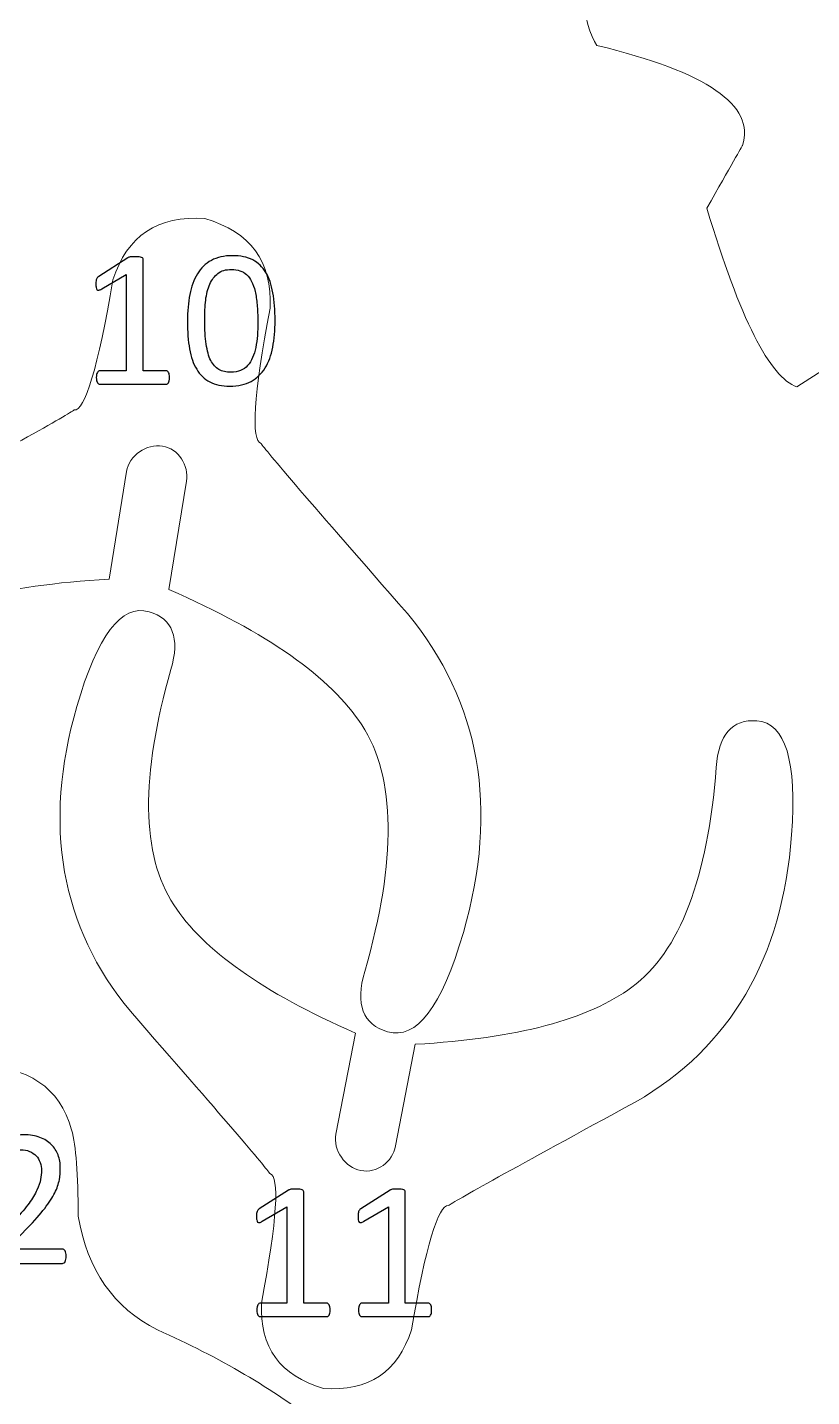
# Model space of a CAD drawing. Header units: inches. Extents: x -2.74 to 3.04, y -4.95 to 0.91.
# Drawn here: x 0.292 to 0.945, y -3.379 to -2.242 of the extents above; entities that cross this region are included whole.
import ezdxf

# ---------------------------------------------------------------- set-up
doc = ezdxf.new("R2010")
doc.units = ezdxf.units.IN
doc.header["$MEASUREMENT"] = 0
doc.layers.add('Layer 1', color=7, linetype='Continuous')

msp = doc.modelspace()

# ---------------------------------------------------------------- linework, layer by layer
at = {"layer": 'Layer 1', "color": 1, "lineweight": 9}
for points, knots in [([(1.0927, -2.4378), (1.0927, -2.4378), (0.9324, -2.5403), (0.9324, -2.5403), (0.9324, -2.5403), (0.9101, -2.533), (0.8851, -2.4835), (0.8576, -2.392), (0.8576, -2.392), (0.8773, -2.3572), (0.8871, -2.3399), (0.8871, -2.3399), (0.8871, -2.3399), (0.8982, -2.3064), (0.8578, -2.2787), (0.7661, -2.2567), (0.7661, -2.2567), (0.7549, -2.2406), (0.7492, -2.1955), (0.749, -2.1212), (0.749, -2.1212), (0.7487, -2.0469), (0.7523, -1.9986), (0.7596, -1.9763), (0.7596, -1.9763), (0.8066, -1.9588), (0.8344, -1.937), (0.843, -1.911), (0.843, -1.911), (0.8516, -1.885), (0.8441, -1.8608), (0.8205, -1.8386), (0.8205, -1.8386), (0.7969, -1.8164), (0.7881, -1.796), (0.7943, -1.7774), (0.7943, -1.7774), (0.7943, -1.7774), (0.7979, -1.7663), (0.7979, -1.7663), (0.7979, -1.7663), (0.8016, -1.7551), (0.8115, -1.7439), (0.8275, -1.7327), (0.8275, -1.7327), (1.0253, -1.6206), (1.1642, -1.4933), (1.2442, -1.3506), (1.2442, -1.3506), (1.2626, -1.3072), (1.2792, -1.2632), (1.2939, -1.2186), (1.2939, -1.2186), (1.321, -1.1739), (1.3581, -1.1552), (1.4051, -1.1625), (1.4051, -1.1625), (1.4125, -1.1278), (1.4074, -1.0993), (1.39, -1.0771), (1.39, -1.0771), (1.3726, -1.0549), (1.3657, -1.0382), (1.3694, -1.027), (1.3694, -1.027), (1.4198, -0.9117), (1.445, -0.854), (1.445, -0.854), (1.445, -0.854), (1.456, -0.8206), (1.4627, -0.7723), (1.4649, -0.7091), (1.4649, -0.7091), (1.4672, -0.6459), (1.4726, -0.6014), (1.4812, -0.5753), (1.4812, -0.5753), (1.4861, -0.5604), (1.4988, -0.5502), (1.5192, -0.5445), (1.5192, -0.5445), (1.5396, -0.5389), (1.5516, -0.5305), (1.5553, -0.5194), (1.5553, -0.5194), (1.5602, -0.5045), (1.544, -0.4785), (1.5068, -0.4415), (1.5068, -0.4415), (1.5053, -0.3833), (1.4822, -0.3283), (1.4375, -0.2764), (1.4375, -0.2764), (1.4375, -0.2764), (1.4392, -0.2337), (1.4392, -0.2337), (1.4392, -0.2337), (1.4502, -0.2002), (1.5171, -0.2037), (1.6398, -0.2442), (1.6398, -0.2442), (1.6398, -0.2442), (1.6522, -0.2503), (1.677, -0.2626), (1.677, -0.2626), (1.6884, -0.3282), (1.7041, -0.387), (1.7241, -0.4389), (1.7241, -0.4389), (1.6993, -0.4514), (1.6827, -0.4706), (1.6741, -0.4967), (1.6741, -0.4967), (1.668, -0.5153), (1.6745, -0.5329), (1.6938, -0.5495), (1.6938, -0.5495), (1.713, -0.5662), (1.719, -0.5857), (1.7116, -0.608), (1.7116, -0.608), (1.7067, -0.6229), (1.6966, -0.6474), (1.6812, -0.6815), (1.6812, -0.6815), (1.6659, -0.7156), (1.6551, -0.7419), (1.649, -0.7605), (1.649, -0.7605), (1.6257, -0.8312), (1.6191, -0.9104), (1.6293, -0.9983), (1.6293, -0.9983), (1.6395, -1.0862), (1.6428, -1.1357), (1.6391, -1.1469), (1.6391, -1.1469), (1.6354, -1.158), (1.6212, -1.1698), (1.5965, -1.1823), (1.5965, -1.1823), (1.5718, -1.1947), (1.5564, -1.2103), (1.5502, -1.2289), (1.5502, -1.2289), (1.5416, -1.2549), (1.5517, -1.2871), (1.5803, -1.3253), (1.5803, -1.3253), (1.4592, -1.4174), (1.3756, -1.496), (1.3294, -1.5611), (1.3294, -1.5611), (1.2832, -1.6263), (1.2355, -1.7332), (1.1865, -1.882), (1.1865, -1.882), (1.1804, -1.9006), (1.1656, -1.9173), (1.1421, -1.9323), (1.1421, -1.9323), (1.1186, -1.9472), (1.105, -1.9603), (1.1014, -1.9714), (1.1014, -1.9714), (1.0977, -1.9826), (1.1145, -2.0129), (1.1518, -2.0623), (1.1518, -2.0623), (1.1854, -2.1228), (1.2209, -2.184), (1.2583, -2.2458), (1.2583, -2.2458), (1.2794, -2.2816), (1.3532, -2.3204), (1.4797, -2.3621), (1.4797, -2.3621), (1.5057, -2.3706), (1.5441, -2.3792), (1.5949, -2.3877), (1.5949, -2.3877), (1.6457, -2.3962), (1.6823, -2.4041), (1.7046, -2.4115), (1.7046, -2.4115), (1.7492, -2.4262), (1.7629, -2.4596), (1.7458, -2.5116), (1.7458, -2.5116), (1.7286, -2.5637), (1.7022, -2.6127), (1.6664, -2.6586), (1.6664, -2.6586), (1.6146, -2.7157), (1.5664, -2.737), (1.5217, -2.7222), (1.5217, -2.7222), (1.3645, -2.6704), (1.3172, -2.4562), (1.1388, -2.4128)], [0, 0, 0, 0, 0.02, 0.02, 0.02, 0.02, 0.04, 0.04, 0.04, 0.04, 0.06, 0.06, 0.06, 0.06, 0.08, 0.08, 0.08, 0.08, 0.1, 0.1, 0.1, 0.1, 0.12, 0.12, 0.12, 0.12, 0.14, 0.14, 0.14, 0.14, 0.16, 0.16, 0.16, 0.16, 0.18, 0.18, 0.18, 0.18, 0.2, 0.2, 0.2, 0.2, 0.22, 0.22, 0.22, 0.22, 0.24, 0.24, 0.24, 0.24, 0.26, 0.26, 0.26, 0.26, 0.28, 0.28, 0.28, 0.28, 0.3, 0.3, 0.3, 0.3, 0.32, 0.32, 0.32, 0.32, 0.34, 0.34, 0.34, 0.34, 0.36, 0.36, 0.36, 0.36, 0.38, 0.38, 0.38, 0.38, 0.4, 0.4, 0.4, 0.4, 0.42, 0.42, 0.42, 0.42, 0.44, 0.44, 0.44, 0.44, 0.46, 0.46, 0.46, 0.46, 0.48, 0.48, 0.48, 0.48, 0.5, 0.5, 0.5, 0.5, 0.52, 0.52, 0.52, 0.52, 0.54, 0.54, 0.54, 0.54, 0.56, 0.56, 0.56, 0.56, 0.58, 0.58, 0.58, 0.58, 0.6, 0.6, 0.6, 0.6, 0.62, 0.62, 0.62, 0.62, 0.64, 0.64, 0.64, 0.64, 0.66, 0.66, 0.66, 0.66, 0.68, 0.68, 0.68, 0.68, 0.7, 0.7, 0.7, 0.7, 0.72, 0.72, 0.72, 0.72, 0.74, 0.74, 0.74, 0.74, 0.76, 0.76, 0.76, 0.76, 0.78, 0.78, 0.78, 0.78, 0.8, 0.8, 0.8, 0.8, 0.82, 0.82, 0.82, 0.82, 0.84, 0.84, 0.84, 0.84, 0.86, 0.86, 0.86, 0.86, 0.88, 0.88, 0.88, 0.88, 0.9, 0.9, 0.9, 0.9, 0.92, 0.92, 0.92, 0.92, 0.94, 0.94, 0.94, 0.94, 0.96, 0.96, 0.96, 0.96, 0.98, 0.98, 0.98, 0.98, 1, 1, 1, 1]), ([(0.3605, -2.7001), (0.2719, -2.7053), (0.2095, -2.7218), (0.1718, -2.7498), (0.1718, -2.7498), (0.13, -2.7808), (0.1055, -2.8445), (0.0983, -2.941), (0.0983, -2.941), (0.0962, -2.9695), (0.0844, -2.983), (0.063, -2.9814), (0.063, -2.9814), (0.0379, -2.9796), (0.0278, -2.9465), (0.0326, -2.8822), (0.0326, -2.8822), (0.0406, -2.775), (0.0859, -2.6976), (0.1684, -2.6498), (0.1684, -2.6498), (0.2732, -2.593), (0.3276, -2.5629), (0.3314, -2.5596), (0.3314, -2.5596), (0.3404, -2.5606), (0.3512, -2.5245), (0.3637, -2.4515)], [0, 0, 0, 0, 0.142857, 0.142857, 0.142857, 0.142857, 0.285714, 0.285714, 0.285714, 0.285714, 0.428571, 0.428571, 0.428571, 0.428571, 0.571429, 0.571429, 0.571429, 0.571429, 0.714286, 0.714286, 0.714286, 0.714286, 0.857143, 0.857143, 0.857143, 0.857143, 1, 1, 1, 1]), ([(0.4102, -2.7088), (0.4922, -2.7446), (0.5448, -2.7817), (0.5706, -2.8213), (0.5706, -2.8213), (0.599, -2.8649), (0.5999, -2.9331), (0.5731, -3.0261), (0.5731, -3.0261), (0.5651, -3.0536), (0.5715, -3.0704), (0.5921, -3.0763), (0.5921, -3.0763), (0.6162, -3.0833), (0.6372, -3.0557), (0.6551, -2.9938), (0.6551, -2.9938), (0.6848, -2.8905), (0.6693, -2.8022), (0.6085, -2.7287), (0.6085, -2.7287), (0.5299, -2.639), (0.4894, -2.5919), (0.487, -2.5875), (0.487, -2.5875), (0.4782, -2.5853), (0.4806, -2.5477), (0.4943, -2.4749)], [0, 0, 0, 0, 0.142857, 0.142857, 0.142857, 0.142857, 0.285714, 0.285714, 0.285714, 0.285714, 0.428571, 0.428571, 0.428571, 0.428571, 0.571429, 0.571429, 0.571429, 0.571429, 0.714286, 0.714286, 0.714286, 0.714286, 0.857143, 0.857143, 0.857143, 0.857143, 1, 1, 1, 1]), ([(0.4102, -2.7088), (0.4102, -2.7088), (0.4248, -2.6188), (0.4248, -2.6188), (0.4248, -2.6188), (0.427, -2.6055), (0.4182, -2.5919), (0.4049, -2.5896), (0.4049, -2.5896), (0.3916, -2.5874), (0.3771, -2.5974), (0.3749, -2.6107), (0.3749, -2.6107), (0.3749, -2.6107), (0.3605, -2.7001), (0.3605, -2.7001)], [0, 0, 0, 0, 0.25, 0.25, 0.25, 0.25, 0.5, 0.5, 0.5, 0.5, 0.75, 0.75, 0.75, 0.75, 1, 1, 1, 1]), ([(0.5654, -3.0774), (0.4878, -3.0434), (0.4388, -3.0085), (0.4143, -2.9709), (0.4143, -2.9709), (0.3871, -2.9293), (0.3864, -2.8641), (0.4119, -2.7753), (0.4119, -2.7753), (0.4195, -2.749), (0.4134, -2.733), (0.3937, -2.7273), (0.3937, -2.7273), (0.3707, -2.7207), (0.3507, -2.747), (0.3336, -2.8061), (0.3336, -2.8061), (0.3052, -2.9048), (0.3201, -2.9891), (0.3782, -3.0593), (0.3782, -3.0593), (0.4531, -3.145), (0.4918, -3.19), (0.4941, -3.1942), (0.4941, -3.1942), (0.5026, -3.1963), (0.5002, -3.2321), (0.4872, -3.3017)], [0, 0, 0, 0, 0.142857, 0.142857, 0.142857, 0.142857, 0.285714, 0.285714, 0.285714, 0.285714, 0.428571, 0.428571, 0.428571, 0.428571, 0.571429, 0.571429, 0.571429, 0.571429, 0.714286, 0.714286, 0.714286, 0.714286, 0.857143, 0.857143, 0.857143, 0.857143, 1, 1, 1, 1]), ([(0.6151, -3.0867), (0.7004, -3.0818), (0.759, -3.066), (0.7952, -3.0392), (0.7952, -3.0392), (0.8351, -3.0096), (0.8585, -2.9487), (0.8654, -2.8566), (0.8654, -2.8566), (0.8674, -2.8293), (0.8786, -2.8164), (0.8991, -2.8179), (0.8991, -2.8179), (0.923, -2.8197), (0.9326, -2.8513), (0.9281, -2.9127), (0.9281, -2.9127), (0.9205, -3.0151), (0.8772, -3.089), (0.7984, -3.1346), (0.7984, -3.1346), (0.6983, -3.1889), (0.6464, -3.2177), (0.6428, -3.2208), (0.6428, -3.2208), (0.6341, -3.2199), (0.6239, -3.2543), (0.6119, -3.324)], [0, 0, 0, 0, 0.142857, 0.142857, 0.142857, 0.142857, 0.285714, 0.285714, 0.285714, 0.285714, 0.428571, 0.428571, 0.428571, 0.428571, 0.571429, 0.571429, 0.571429, 0.571429, 0.714286, 0.714286, 0.714286, 0.714286, 0.857143, 0.857143, 0.857143, 0.857143, 1, 1, 1, 1]), ([(0.6151, -3.0867), (0.6151, -3.0867), (0.5987, -3.1712), (0.5987, -3.1712), (0.5987, -3.1712), (0.5962, -3.1844), (0.5832, -3.1942), (0.5699, -3.1916), (0.5699, -3.1916), (0.5567, -3.1891), (0.5466, -3.1748), (0.5491, -3.1615), (0.5491, -3.1615), (0.5491, -3.1615), (0.5654, -3.0774), (0.5654, -3.0774)], [0, 0, 0, 0, 0.25, 0.25, 0.25, 0.25, 0.5, 0.5, 0.5, 0.5, 0.75, 0.75, 0.75, 0.75, 1, 1, 1, 1]), ([(0.3347, -3.2294), (0.3347, -3.1948), (0.3329, -3.1709), (0.3293, -3.1578), (0.3293, -3.1578), (0.3196, -3.1227), (0.2932, -3.1048), (0.2495, -3.1041)], [0, 0, 0, 0, 0.5, 0.5, 0.5, 0.5, 1, 1, 1, 1]), ([(0.5347, -3.4027), (0.4973, -3.3733), (0.4526, -3.3471), (0.4007, -3.3239), (0.4007, -3.3239), (0.3644, -3.3058), (0.3424, -3.2744), (0.3347, -3.2294)], [0, 0, 0, 0, 0.5, 0.5, 0.5, 0.5, 1, 1, 1, 1])]:
    msp.add_open_spline(points, degree=3, knots=knots, dxfattribs=at)
for points in [[(0.3637, -2.4515), (0.3754, -2.4147), (0.4009, -2.3977), (0.4402, -2.4006)], [(0.4943, -2.4749), (0.4961, -2.4363), (0.4781, -2.4115), (0.4402, -2.4006)], [(0.4872, -3.3017), (0.4855, -3.3385), (0.5027, -3.3622), (0.5388, -3.3726)], [(0.6119, -3.324), (0.6007, -3.3592), (0.5764, -3.3754), (0.5388, -3.3726)]]:
    msp.add_open_spline(points, degree=3, dxfattribs=at)
at = {"layer": 'Layer 1'}
for points, knots in [([(0.4107, -2.5327), (0.4107, -2.5337), (0.4107, -2.5346), (0.4105, -2.5353), (0.4105, -2.5353), (0.4103, -2.536), (0.4101, -2.5365), (0.4098, -2.537), (0.4098, -2.537), (0.4096, -2.5374), (0.4093, -2.5377), (0.4089, -2.5379), (0.4089, -2.5379), (0.4085, -2.5381), (0.4082, -2.5382), (0.4078, -2.5382), (0.4078, -2.5382), (0.4078, -2.5382), (0.3528, -2.5382), (0.3528, -2.5382), (0.3528, -2.5382), (0.3524, -2.5382), (0.3521, -2.5381), (0.3517, -2.5379), (0.3517, -2.5379), (0.3514, -2.5377), (0.3511, -2.5374), (0.3508, -2.537), (0.3508, -2.537), (0.3505, -2.5365), (0.3503, -2.536), (0.3501, -2.5353), (0.3501, -2.5353), (0.3499, -2.5346), (0.3498, -2.5337), (0.3498, -2.5327), (0.3498, -2.5327), (0.3498, -2.5317), (0.3499, -2.5309), (0.3501, -2.5302), (0.3501, -2.5302), (0.3503, -2.5295), (0.3505, -2.5289), (0.3507, -2.5284), (0.3507, -2.5284), (0.351, -2.5279), (0.3513, -2.5276), (0.3516, -2.5274), (0.3516, -2.5274), (0.352, -2.5271), (0.3523, -2.527), (0.3528, -2.527), (0.3528, -2.527), (0.3528, -2.527), (0.3748, -2.527), (0.3748, -2.527), (0.3748, -2.527), (0.3748, -2.527), (0.3748, -2.4469), (0.3748, -2.4469), (0.3748, -2.4469), (0.3748, -2.4469), (0.3544, -2.459), (0.3544, -2.459), (0.3544, -2.459), (0.3534, -2.4596), (0.3526, -2.4599), (0.3519, -2.46), (0.3519, -2.46), (0.3513, -2.4601), (0.3508, -2.46), (0.3504, -2.4596), (0.3504, -2.4596), (0.35, -2.4593), (0.3498, -2.4587), (0.3497, -2.4579), (0.3497, -2.4579), (0.3495, -2.4571), (0.3495, -2.456), (0.3495, -2.4548), (0.3495, -2.4548), (0.3495, -2.4539), (0.3495, -2.4531), (0.3496, -2.4524), (0.3496, -2.4524), (0.3497, -2.4518), (0.3498, -2.4512), (0.3499, -2.4508), (0.3499, -2.4508), (0.3501, -2.4504), (0.3503, -2.45), (0.3506, -2.4497), (0.3506, -2.4497), (0.3509, -2.4494), (0.3513, -2.449), (0.3518, -2.4487), (0.3518, -2.4487), (0.3518, -2.4487), (0.3761, -2.4332), (0.3761, -2.4332), (0.3761, -2.4332), (0.3763, -2.433), (0.3765, -2.4329), (0.3769, -2.4327), (0.3769, -2.4327), (0.3772, -2.4326), (0.3776, -2.4325), (0.3781, -2.4324), (0.3781, -2.4324), (0.3786, -2.4323), (0.3792, -2.4322), (0.3798, -2.4322), (0.3798, -2.4322), (0.3805, -2.4322), (0.3813, -2.4322), (0.3822, -2.4322), (0.3822, -2.4322), (0.3835, -2.4322), (0.3846, -2.4322), (0.3855, -2.4323), (0.3855, -2.4323), (0.3864, -2.4324), (0.387, -2.4326), (0.3875, -2.4328), (0.3875, -2.4328), (0.388, -2.433), (0.3883, -2.4332), (0.3885, -2.4335), (0.3885, -2.4335), (0.3887, -2.4338), (0.3888, -2.4341), (0.3888, -2.4345), (0.3888, -2.4345), (0.3888, -2.4345), (0.3888, -2.527), (0.3888, -2.527), (0.3888, -2.527), (0.3888, -2.527), (0.4078, -2.527), (0.4078, -2.527), (0.4078, -2.527), (0.4082, -2.527), (0.4087, -2.5271), (0.409, -2.5274), (0.409, -2.5274), (0.4094, -2.5276), (0.4097, -2.5279), (0.41, -2.5284), (0.41, -2.5284), (0.4102, -2.5289), (0.4104, -2.5295), (0.4105, -2.5302), (0.4105, -2.5302), (0.4107, -2.5309), (0.4107, -2.5317), (0.4107, -2.5327)], [0, 0, 0, 0, 0.025641, 0.025641, 0.025641, 0.025641, 0.051282, 0.051282, 0.051282, 0.051282, 0.076923, 0.076923, 0.076923, 0.076923, 0.102564, 0.102564, 0.102564, 0.102564, 0.128205, 0.128205, 0.128205, 0.128205, 0.153846, 0.153846, 0.153846, 0.153846, 0.179487, 0.179487, 0.179487, 0.179487, 0.205128, 0.205128, 0.205128, 0.205128, 0.230769, 0.230769, 0.230769, 0.230769, 0.25641, 0.25641, 0.25641, 0.25641, 0.282051, 0.282051, 0.282051, 0.282051, 0.307692, 0.307692, 0.307692, 0.307692, 0.333333, 0.333333, 0.333333, 0.333333, 0.358974, 0.358974, 0.358974, 0.358974, 0.384615, 0.384615, 0.384615, 0.384615, 0.410256, 0.410256, 0.410256, 0.410256, 0.435897, 0.435897, 0.435897, 0.435897, 0.461538, 0.461538, 0.461538, 0.461538, 0.487179, 0.487179, 0.487179, 0.487179, 0.512821, 0.512821, 0.512821, 0.512821, 0.538462, 0.538462, 0.538462, 0.538462, 0.564103, 0.564103, 0.564103, 0.564103, 0.589744, 0.589744, 0.589744, 0.589744, 0.615385, 0.615385, 0.615385, 0.615385, 0.641026, 0.641026, 0.641026, 0.641026, 0.666667, 0.666667, 0.666667, 0.666667, 0.692308, 0.692308, 0.692308, 0.692308, 0.717949, 0.717949, 0.717949, 0.717949, 0.74359, 0.74359, 0.74359, 0.74359, 0.769231, 0.769231, 0.769231, 0.769231, 0.794872, 0.794872, 0.794872, 0.794872, 0.820513, 0.820513, 0.820513, 0.820513, 0.846154, 0.846154, 0.846154, 0.846154, 0.871795, 0.871795, 0.871795, 0.871795, 0.897436, 0.897436, 0.897436, 0.897436, 0.923077, 0.923077, 0.923077, 0.923077, 0.948718, 0.948718, 0.948718, 0.948718, 0.974359, 0.974359, 0.974359, 0.974359, 1, 1, 1, 1]), ([(0.4985, -2.4853), (0.4985, -2.4934), (0.4978, -2.5008), (0.4965, -2.5075), (0.4965, -2.5075), (0.4953, -2.5141), (0.4932, -2.5199), (0.4902, -2.5247), (0.4902, -2.5247), (0.4872, -2.5295), (0.4834, -2.5332), (0.4786, -2.5358), (0.4786, -2.5358), (0.4738, -2.5384), (0.4679, -2.5398), (0.4609, -2.5398), (0.4609, -2.5398), (0.4543, -2.5398), (0.4487, -2.5386), (0.4442, -2.5362), (0.4442, -2.5362), (0.4397, -2.5339), (0.436, -2.5304), (0.4333, -2.5258), (0.4333, -2.5258), (0.4305, -2.5212), (0.4285, -2.5156), (0.4274, -2.5089), (0.4274, -2.5089), (0.4262, -2.5022), (0.4256, -2.4945), (0.4256, -2.4858), (0.4256, -2.4858), (0.4256, -2.4778), (0.4263, -2.4704), (0.4276, -2.4637), (0.4276, -2.4637), (0.4289, -2.457), (0.431, -2.4513), (0.4339, -2.4465), (0.4339, -2.4465), (0.4368, -2.4417), (0.4407, -2.4379), (0.4455, -2.4353), (0.4455, -2.4353), (0.4503, -2.4327), (0.4561, -2.4314), (0.4631, -2.4314), (0.4631, -2.4314), (0.4697, -2.4314), (0.4753, -2.4325), (0.4799, -2.4349), (0.4799, -2.4349), (0.4844, -2.4373), (0.488, -2.4407), (0.4908, -2.4453), (0.4908, -2.4453), (0.4936, -2.4499), (0.4955, -2.4555), (0.4967, -2.4622), (0.4967, -2.4622), (0.4979, -2.4689), (0.4985, -2.4766), (0.4985, -2.4853)], [0, 0, 0, 0, 0.0625, 0.0625, 0.0625, 0.0625, 0.125, 0.125, 0.125, 0.125, 0.1875, 0.1875, 0.1875, 0.1875, 0.25, 0.25, 0.25, 0.25, 0.3125, 0.3125, 0.3125, 0.3125, 0.375, 0.375, 0.375, 0.375, 0.4375, 0.4375, 0.4375, 0.4375, 0.5, 0.5, 0.5, 0.5, 0.5625, 0.5625, 0.5625, 0.5625, 0.625, 0.625, 0.625, 0.625, 0.6875, 0.6875, 0.6875, 0.6875, 0.75, 0.75, 0.75, 0.75, 0.8125, 0.8125, 0.8125, 0.8125, 0.875, 0.875, 0.875, 0.875, 0.9375, 0.9375, 0.9375, 0.9375, 1, 1, 1, 1]), ([(0.4841, -2.4863), (0.4841, -2.481), (0.484, -2.4763), (0.4836, -2.4721), (0.4836, -2.4721), (0.4832, -2.468), (0.4826, -2.4643), (0.4819, -2.4611), (0.4819, -2.4611), (0.4812, -2.4579), (0.4802, -2.4551), (0.479, -2.4528), (0.479, -2.4528), (0.4779, -2.4505), (0.4765, -2.4486), (0.4748, -2.4471), (0.4748, -2.4471), (0.4732, -2.4456), (0.4714, -2.4445), (0.4693, -2.4439), (0.4693, -2.4439), (0.4672, -2.4432), (0.4648, -2.4428), (0.4622, -2.4428), (0.4622, -2.4428), (0.4576, -2.4428), (0.4539, -2.4439), (0.451, -2.4461), (0.451, -2.4461), (0.4481, -2.4483), (0.4459, -2.4512), (0.4442, -2.455), (0.4442, -2.455), (0.4426, -2.4589), (0.4414, -2.4633), (0.4408, -2.4684), (0.4408, -2.4684), (0.4402, -2.4735), (0.44, -2.479), (0.44, -2.4848), (0.44, -2.4848), (0.44, -2.4927), (0.4403, -2.4994), (0.4412, -2.5049), (0.4412, -2.5049), (0.442, -2.5104), (0.4433, -2.5149), (0.445, -2.5184), (0.445, -2.5184), (0.4468, -2.5218), (0.449, -2.5244), (0.4518, -2.5259), (0.4518, -2.5259), (0.4545, -2.5275), (0.4578, -2.5283), (0.4618, -2.5283), (0.4618, -2.5283), (0.4648, -2.5283), (0.4675, -2.5278), (0.4698, -2.5268), (0.4698, -2.5268), (0.4721, -2.5259), (0.4741, -2.5244), (0.4757, -2.5226), (0.4757, -2.5226), (0.4774, -2.5208), (0.4787, -2.5186), (0.4798, -2.5161), (0.4798, -2.5161), (0.4809, -2.5135), (0.4818, -2.5107), (0.4824, -2.5076), (0.4824, -2.5076), (0.4831, -2.5045), (0.4835, -2.5012), (0.4838, -2.4976), (0.4838, -2.4976), (0.484, -2.494), (0.4841, -2.4902), (0.4841, -2.4863)], [0, 0, 0, 0, 0.05, 0.05, 0.05, 0.05, 0.1, 0.1, 0.1, 0.1, 0.15, 0.15, 0.15, 0.15, 0.2, 0.2, 0.2, 0.2, 0.25, 0.25, 0.25, 0.25, 0.3, 0.3, 0.3, 0.3, 0.35, 0.35, 0.35, 0.35, 0.4, 0.4, 0.4, 0.4, 0.45, 0.45, 0.45, 0.45, 0.5, 0.5, 0.5, 0.5, 0.55, 0.55, 0.55, 0.55, 0.6, 0.6, 0.6, 0.6, 0.65, 0.65, 0.65, 0.65, 0.7, 0.7, 0.7, 0.7, 0.75, 0.75, 0.75, 0.75, 0.8, 0.8, 0.8, 0.8, 0.85, 0.85, 0.85, 0.85, 0.9, 0.9, 0.9, 0.9, 0.95, 0.95, 0.95, 0.95, 1, 1, 1, 1]), ([(0.3247, -3.2627), (0.3247, -3.2637), (0.3247, -3.2646), (0.3246, -3.2654), (0.3246, -3.2654), (0.3244, -3.2661), (0.3242, -3.2667), (0.324, -3.2673), (0.324, -3.2673), (0.3237, -3.2678), (0.3234, -3.2682), (0.323, -3.2684), (0.323, -3.2684), (0.3226, -3.2687), (0.3221, -3.2688), (0.3217, -3.2688), (0.3217, -3.2688), (0.3217, -3.2688), (0.2635, -3.2688), (0.2635, -3.2688), (0.2635, -3.2688), (0.2627, -3.2688), (0.2621, -3.2687), (0.2615, -3.2685), (0.2615, -3.2685), (0.2609, -3.2683), (0.2604, -3.268), (0.26, -3.2675), (0.26, -3.2675), (0.2596, -3.2671), (0.2593, -3.2665), (0.2591, -3.2657), (0.2591, -3.2657), (0.2589, -3.2649), (0.2588, -3.2639), (0.2588, -3.2627), (0.2588, -3.2627), (0.2588, -3.2616), (0.2589, -3.2606), (0.2589, -3.2598), (0.2589, -3.2598), (0.259, -3.259), (0.2592, -3.2583), (0.2595, -3.2577), (0.2595, -3.2577), (0.2597, -3.257), (0.2601, -3.2564), (0.2605, -3.2558), (0.2605, -3.2558), (0.2609, -3.2552), (0.2614, -3.2545), (0.2621, -3.2538), (0.2621, -3.2538), (0.2621, -3.2538), (0.2825, -3.2322), (0.2825, -3.2322), (0.2825, -3.2322), (0.2872, -3.2272), (0.291, -3.2227), (0.2939, -3.2187), (0.2939, -3.2187), (0.2967, -3.2148), (0.2989, -3.2112), (0.3005, -3.2079), (0.3005, -3.2079), (0.302, -3.2046), (0.303, -3.2017), (0.3035, -3.199), (0.3035, -3.199), (0.304, -3.1964), (0.3042, -3.1939), (0.3042, -3.1915), (0.3042, -3.1915), (0.3042, -3.1892), (0.3039, -3.187), (0.3031, -3.1849), (0.3031, -3.1849), (0.3023, -3.1828), (0.3012, -3.181), (0.2998, -3.1794), (0.2998, -3.1794), (0.2984, -3.1779), (0.2966, -3.1766), (0.2944, -3.1757), (0.2944, -3.1757), (0.2922, -3.1747), (0.2897, -3.1743), (0.2869, -3.1743), (0.2869, -3.1743), (0.2836, -3.1743), (0.2806, -3.1747), (0.278, -3.1757), (0.278, -3.1757), (0.2754, -3.1766), (0.2731, -3.1776), (0.2711, -3.1787), (0.2711, -3.1787), (0.2691, -3.1798), (0.2674, -3.1808), (0.2661, -3.1817), (0.2661, -3.1817), (0.2648, -3.1826), (0.2638, -3.1831), (0.2631, -3.1831), (0.2631, -3.1831), (0.2628, -3.1831), (0.2624, -3.183), (0.2621, -3.1827), (0.2621, -3.1827), (0.2618, -3.1825), (0.2616, -3.1822), (0.2614, -3.1817), (0.2614, -3.1817), (0.2612, -3.1812), (0.2611, -3.1805), (0.2609, -3.1797), (0.2609, -3.1797), (0.2608, -3.1789), (0.2608, -3.1779), (0.2608, -3.1768), (0.2608, -3.1768), (0.2608, -3.176), (0.2608, -3.1753), (0.2609, -3.1747), (0.2609, -3.1747), (0.2609, -3.1741), (0.261, -3.1736), (0.2611, -3.1732), (0.2611, -3.1732), (0.2613, -3.1727), (0.2615, -3.1723), (0.2617, -3.1719), (0.2617, -3.1719), (0.2619, -3.1715), (0.2623, -3.1711), (0.263, -3.1705), (0.263, -3.1705), (0.2636, -3.1699), (0.2647, -3.1692), (0.2664, -3.1682), (0.2664, -3.1682), (0.268, -3.1672), (0.27, -3.1662), (0.2724, -3.1653), (0.2724, -3.1653), (0.2748, -3.1644), (0.2774, -3.1635), (0.2804, -3.1629), (0.2804, -3.1629), (0.2832, -3.1622), (0.2863, -3.1619), (0.2895, -3.1619), (0.2895, -3.1619), (0.2946, -3.1619), (0.2991, -3.1626), (0.3029, -3.1641), (0.3029, -3.1641), (0.3067, -3.1655), (0.3099, -3.1675), (0.3124, -3.17), (0.3124, -3.17), (0.3149, -3.1725), (0.3168, -3.1754), (0.3181, -3.1787), (0.3181, -3.1787), (0.3193, -3.182), (0.3199, -3.1855), (0.3199, -3.1893), (0.3199, -3.1893), (0.3199, -3.1926), (0.3196, -3.196), (0.3191, -3.1993), (0.3191, -3.1993), (0.3184, -3.2027), (0.3172, -3.2063), (0.3153, -3.2101), (0.3153, -3.2101), (0.3133, -3.214), (0.3106, -3.2183), (0.3069, -3.2231), (0.3069, -3.2231), (0.3033, -3.2278), (0.2985, -3.2333), (0.2924, -3.2395), (0.2924, -3.2395), (0.2924, -3.2395), (0.2757, -3.2569), (0.2757, -3.2569), (0.2757, -3.2569), (0.2757, -3.2569), (0.3216, -3.2569), (0.3216, -3.2569), (0.3216, -3.2569), (0.322, -3.2569), (0.3224, -3.257), (0.3228, -3.2572), (0.3228, -3.2572), (0.3232, -3.2575), (0.3236, -3.2579), (0.3239, -3.2584), (0.3239, -3.2584), (0.3242, -3.2589), (0.3244, -3.2595), (0.3246, -3.2602), (0.3246, -3.2602), (0.3247, -3.2609), (0.3247, -3.2618), (0.3247, -3.2627)], [0, 0, 0, 0, 0.019231, 0.019231, 0.019231, 0.019231, 0.038462, 0.038462, 0.038462, 0.038462, 0.057692, 0.057692, 0.057692, 0.057692, 0.076923, 0.076923, 0.076923, 0.076923, 0.096154, 0.096154, 0.096154, 0.096154, 0.115385, 0.115385, 0.115385, 0.115385, 0.134615, 0.134615, 0.134615, 0.134615, 0.153846, 0.153846, 0.153846, 0.153846, 0.173077, 0.173077, 0.173077, 0.173077, 0.192308, 0.192308, 0.192308, 0.192308, 0.211538, 0.211538, 0.211538, 0.211538, 0.230769, 0.230769, 0.230769, 0.230769, 0.25, 0.25, 0.25, 0.25, 0.269231, 0.269231, 0.269231, 0.269231, 0.288462, 0.288462, 0.288462, 0.288462, 0.307692, 0.307692, 0.307692, 0.307692, 0.326923, 0.326923, 0.326923, 0.326923, 0.346154, 0.346154, 0.346154, 0.346154, 0.365385, 0.365385, 0.365385, 0.365385, 0.384615, 0.384615, 0.384615, 0.384615, 0.403846, 0.403846, 0.403846, 0.403846, 0.423077, 0.423077, 0.423077, 0.423077, 0.442308, 0.442308, 0.442308, 0.442308, 0.461538, 0.461538, 0.461538, 0.461538, 0.480769, 0.480769, 0.480769, 0.480769, 0.5, 0.5, 0.5, 0.5, 0.519231, 0.519231, 0.519231, 0.519231, 0.538462, 0.538462, 0.538462, 0.538462, 0.557692, 0.557692, 0.557692, 0.557692, 0.576923, 0.576923, 0.576923, 0.576923, 0.596154, 0.596154, 0.596154, 0.596154, 0.615385, 0.615385, 0.615385, 0.615385, 0.634615, 0.634615, 0.634615, 0.634615, 0.653846, 0.653846, 0.653846, 0.653846, 0.673077, 0.673077, 0.673077, 0.673077, 0.692308, 0.692308, 0.692308, 0.692308, 0.711538, 0.711538, 0.711538, 0.711538, 0.730769, 0.730769, 0.730769, 0.730769, 0.75, 0.75, 0.75, 0.75, 0.769231, 0.769231, 0.769231, 0.769231, 0.788462, 0.788462, 0.788462, 0.788462, 0.807692, 0.807692, 0.807692, 0.807692, 0.826923, 0.826923, 0.826923, 0.826923, 0.846154, 0.846154, 0.846154, 0.846154, 0.865385, 0.865385, 0.865385, 0.865385, 0.884615, 0.884615, 0.884615, 0.884615, 0.903846, 0.903846, 0.903846, 0.903846, 0.923077, 0.923077, 0.923077, 0.923077, 0.942308, 0.942308, 0.942308, 0.942308, 0.961538, 0.961538, 0.961538, 0.961538, 0.980769, 0.980769, 0.980769, 0.980769, 1, 1, 1, 1]), ([(0.5443, -3.3075), (0.5443, -3.3085), (0.5442, -3.3094), (0.544, -3.3101), (0.544, -3.3101), (0.5438, -3.3108), (0.5436, -3.3114), (0.5434, -3.3118), (0.5434, -3.3118), (0.5431, -3.3123), (0.5428, -3.3126), (0.5424, -3.3128), (0.5424, -3.3128), (0.5421, -3.3129), (0.5417, -3.313), (0.5413, -3.313), (0.5413, -3.313), (0.5413, -3.313), (0.4863, -3.313), (0.4863, -3.313), (0.4863, -3.313), (0.4859, -3.313), (0.4856, -3.3129), (0.4853, -3.3128), (0.4853, -3.3128), (0.4849, -3.3126), (0.4846, -3.3123), (0.4843, -3.3118), (0.4843, -3.3118), (0.484, -3.3114), (0.4838, -3.3108), (0.4836, -3.3101), (0.4836, -3.3101), (0.4835, -3.3094), (0.4834, -3.3085), (0.4834, -3.3075), (0.4834, -3.3075), (0.4834, -3.3065), (0.4835, -3.3057), (0.4836, -3.305), (0.4836, -3.305), (0.4838, -3.3043), (0.484, -3.3037), (0.4842, -3.3032), (0.4842, -3.3032), (0.4845, -3.3028), (0.4848, -3.3024), (0.4851, -3.3022), (0.4851, -3.3022), (0.4855, -3.3019), (0.4859, -3.3018), (0.4863, -3.3018), (0.4863, -3.3018), (0.4863, -3.3018), (0.5083, -3.3018), (0.5083, -3.3018), (0.5083, -3.3018), (0.5083, -3.3018), (0.5083, -3.2217), (0.5083, -3.2217), (0.5083, -3.2217), (0.5083, -3.2217), (0.4879, -3.2338), (0.4879, -3.2338), (0.4879, -3.2338), (0.4869, -3.2344), (0.4861, -3.2347), (0.4855, -3.2348), (0.4855, -3.2348), (0.4848, -3.2349), (0.4843, -3.2348), (0.484, -3.2344), (0.484, -3.2344), (0.4836, -3.2341), (0.4833, -3.2335), (0.4832, -3.2327), (0.4832, -3.2327), (0.483, -3.2319), (0.483, -3.2309), (0.483, -3.2296), (0.483, -3.2296), (0.483, -3.2287), (0.483, -3.2279), (0.4831, -3.2273), (0.4831, -3.2273), (0.4832, -3.2266), (0.4833, -3.2261), (0.4835, -3.2256), (0.4835, -3.2256), (0.4836, -3.2252), (0.4839, -3.2248), (0.4842, -3.2245), (0.4842, -3.2245), (0.4845, -3.2242), (0.4848, -3.2238), (0.4853, -3.2235), (0.4853, -3.2235), (0.4853, -3.2235), (0.5096, -3.208), (0.5096, -3.208), (0.5096, -3.208), (0.5098, -3.2078), (0.5101, -3.2077), (0.5104, -3.2076), (0.5104, -3.2076), (0.5107, -3.2074), (0.5111, -3.2073), (0.5116, -3.2072), (0.5116, -3.2072), (0.5121, -3.2071), (0.5127, -3.2071), (0.5133, -3.207), (0.5133, -3.207), (0.514, -3.207), (0.5148, -3.207), (0.5158, -3.207), (0.5158, -3.207), (0.5171, -3.207), (0.5182, -3.2071), (0.519, -3.2071), (0.519, -3.2071), (0.5199, -3.2073), (0.5206, -3.2074), (0.5211, -3.2076), (0.5211, -3.2076), (0.5215, -3.2078), (0.5219, -3.208), (0.522, -3.2083), (0.522, -3.2083), (0.5222, -3.2086), (0.5223, -3.2089), (0.5223, -3.2093), (0.5223, -3.2093), (0.5223, -3.2093), (0.5223, -3.3018), (0.5223, -3.3018), (0.5223, -3.3018), (0.5223, -3.3018), (0.5413, -3.3018), (0.5413, -3.3018), (0.5413, -3.3018), (0.5418, -3.3018), (0.5422, -3.3019), (0.5425, -3.3022), (0.5425, -3.3022), (0.5429, -3.3024), (0.5432, -3.3028), (0.5435, -3.3032), (0.5435, -3.3032), (0.5437, -3.3037), (0.5439, -3.3043), (0.5441, -3.305), (0.5441, -3.305), (0.5442, -3.3057), (0.5443, -3.3065), (0.5443, -3.3075)], [0, 0, 0, 0, 0.025641, 0.025641, 0.025641, 0.025641, 0.051282, 0.051282, 0.051282, 0.051282, 0.076923, 0.076923, 0.076923, 0.076923, 0.102564, 0.102564, 0.102564, 0.102564, 0.128205, 0.128205, 0.128205, 0.128205, 0.153846, 0.153846, 0.153846, 0.153846, 0.179487, 0.179487, 0.179487, 0.179487, 0.205128, 0.205128, 0.205128, 0.205128, 0.230769, 0.230769, 0.230769, 0.230769, 0.25641, 0.25641, 0.25641, 0.25641, 0.282051, 0.282051, 0.282051, 0.282051, 0.307692, 0.307692, 0.307692, 0.307692, 0.333333, 0.333333, 0.333333, 0.333333, 0.358974, 0.358974, 0.358974, 0.358974, 0.384615, 0.384615, 0.384615, 0.384615, 0.410256, 0.410256, 0.410256, 0.410256, 0.435897, 0.435897, 0.435897, 0.435897, 0.461538, 0.461538, 0.461538, 0.461538, 0.487179, 0.487179, 0.487179, 0.487179, 0.512821, 0.512821, 0.512821, 0.512821, 0.538462, 0.538462, 0.538462, 0.538462, 0.564103, 0.564103, 0.564103, 0.564103, 0.589744, 0.589744, 0.589744, 0.589744, 0.615385, 0.615385, 0.615385, 0.615385, 0.641026, 0.641026, 0.641026, 0.641026, 0.666667, 0.666667, 0.666667, 0.666667, 0.692308, 0.692308, 0.692308, 0.692308, 0.717949, 0.717949, 0.717949, 0.717949, 0.74359, 0.74359, 0.74359, 0.74359, 0.769231, 0.769231, 0.769231, 0.769231, 0.794872, 0.794872, 0.794872, 0.794872, 0.820513, 0.820513, 0.820513, 0.820513, 0.846154, 0.846154, 0.846154, 0.846154, 0.871795, 0.871795, 0.871795, 0.871795, 0.897436, 0.897436, 0.897436, 0.897436, 0.923077, 0.923077, 0.923077, 0.923077, 0.948718, 0.948718, 0.948718, 0.948718, 0.974359, 0.974359, 0.974359, 0.974359, 1, 1, 1, 1]), ([(0.6287, -3.3075), (0.6287, -3.3085), (0.6287, -3.3094), (0.6285, -3.3101), (0.6285, -3.3101), (0.6283, -3.3108), (0.6281, -3.3114), (0.6278, -3.3118), (0.6278, -3.3118), (0.6276, -3.3123), (0.6273, -3.3126), (0.6269, -3.3128), (0.6269, -3.3128), (0.6265, -3.3129), (0.6262, -3.313), (0.6258, -3.313), (0.6258, -3.313), (0.6258, -3.313), (0.5708, -3.313), (0.5708, -3.313), (0.5708, -3.313), (0.5704, -3.313), (0.5701, -3.3129), (0.5697, -3.3128), (0.5697, -3.3128), (0.5694, -3.3126), (0.5691, -3.3123), (0.5688, -3.3118), (0.5688, -3.3118), (0.5685, -3.3114), (0.5683, -3.3108), (0.5681, -3.3101), (0.5681, -3.3101), (0.5679, -3.3094), (0.5678, -3.3085), (0.5678, -3.3075), (0.5678, -3.3075), (0.5678, -3.3065), (0.5679, -3.3057), (0.5681, -3.305), (0.5681, -3.305), (0.5683, -3.3043), (0.5685, -3.3037), (0.5687, -3.3032), (0.5687, -3.3032), (0.569, -3.3028), (0.5693, -3.3024), (0.5696, -3.3022), (0.5696, -3.3022), (0.57, -3.3019), (0.5703, -3.3018), (0.5708, -3.3018), (0.5708, -3.3018), (0.5708, -3.3018), (0.5928, -3.3018), (0.5928, -3.3018), (0.5928, -3.3018), (0.5928, -3.3018), (0.5928, -3.2217), (0.5928, -3.2217), (0.5928, -3.2217), (0.5928, -3.2217), (0.5724, -3.2338), (0.5724, -3.2338), (0.5724, -3.2338), (0.5714, -3.2344), (0.5706, -3.2347), (0.5699, -3.2348), (0.5699, -3.2348), (0.5693, -3.2349), (0.5688, -3.2348), (0.5684, -3.2344), (0.5684, -3.2344), (0.568, -3.2341), (0.5678, -3.2335), (0.5677, -3.2327), (0.5677, -3.2327), (0.5675, -3.2319), (0.5675, -3.2309), (0.5675, -3.2296), (0.5675, -3.2296), (0.5675, -3.2287), (0.5675, -3.2279), (0.5676, -3.2273), (0.5676, -3.2273), (0.5677, -3.2266), (0.5678, -3.2261), (0.5679, -3.2256), (0.5679, -3.2256), (0.5681, -3.2252), (0.5683, -3.2248), (0.5686, -3.2245), (0.5686, -3.2245), (0.5689, -3.2242), (0.5693, -3.2238), (0.5698, -3.2235), (0.5698, -3.2235), (0.5698, -3.2235), (0.5941, -3.208), (0.5941, -3.208), (0.5941, -3.208), (0.5943, -3.2078), (0.5945, -3.2077), (0.5949, -3.2076), (0.5949, -3.2076), (0.5952, -3.2074), (0.5956, -3.2073), (0.5961, -3.2072), (0.5961, -3.2072), (0.5966, -3.2071), (0.5972, -3.2071), (0.5978, -3.207), (0.5978, -3.207), (0.5985, -3.207), (0.5993, -3.207), (0.6002, -3.207), (0.6002, -3.207), (0.6015, -3.207), (0.6026, -3.2071), (0.6035, -3.2071), (0.6035, -3.2071), (0.6044, -3.2073), (0.605, -3.2074), (0.6055, -3.2076), (0.6055, -3.2076), (0.606, -3.2078), (0.6063, -3.208), (0.6065, -3.2083), (0.6065, -3.2083), (0.6067, -3.2086), (0.6068, -3.2089), (0.6068, -3.2093), (0.6068, -3.2093), (0.6068, -3.2093), (0.6068, -3.3018), (0.6068, -3.3018), (0.6068, -3.3018), (0.6068, -3.3018), (0.6258, -3.3018), (0.6258, -3.3018), (0.6258, -3.3018), (0.6262, -3.3018), (0.6267, -3.3019), (0.627, -3.3022), (0.627, -3.3022), (0.6274, -3.3024), (0.6277, -3.3028), (0.628, -3.3032), (0.628, -3.3032), (0.6282, -3.3037), (0.6284, -3.3043), (0.6285, -3.305), (0.6285, -3.305), (0.6287, -3.3057), (0.6287, -3.3065), (0.6287, -3.3075)], [0, 0, 0, 0, 0.025641, 0.025641, 0.025641, 0.025641, 0.051282, 0.051282, 0.051282, 0.051282, 0.076923, 0.076923, 0.076923, 0.076923, 0.102564, 0.102564, 0.102564, 0.102564, 0.128205, 0.128205, 0.128205, 0.128205, 0.153846, 0.153846, 0.153846, 0.153846, 0.179487, 0.179487, 0.179487, 0.179487, 0.205128, 0.205128, 0.205128, 0.205128, 0.230769, 0.230769, 0.230769, 0.230769, 0.25641, 0.25641, 0.25641, 0.25641, 0.282051, 0.282051, 0.282051, 0.282051, 0.307692, 0.307692, 0.307692, 0.307692, 0.333333, 0.333333, 0.333333, 0.333333, 0.358974, 0.358974, 0.358974, 0.358974, 0.384615, 0.384615, 0.384615, 0.384615, 0.410256, 0.410256, 0.410256, 0.410256, 0.435897, 0.435897, 0.435897, 0.435897, 0.461538, 0.461538, 0.461538, 0.461538, 0.487179, 0.487179, 0.487179, 0.487179, 0.512821, 0.512821, 0.512821, 0.512821, 0.538462, 0.538462, 0.538462, 0.538462, 0.564103, 0.564103, 0.564103, 0.564103, 0.589744, 0.589744, 0.589744, 0.589744, 0.615385, 0.615385, 0.615385, 0.615385, 0.641026, 0.641026, 0.641026, 0.641026, 0.666667, 0.666667, 0.666667, 0.666667, 0.692308, 0.692308, 0.692308, 0.692308, 0.717949, 0.717949, 0.717949, 0.717949, 0.74359, 0.74359, 0.74359, 0.74359, 0.769231, 0.769231, 0.769231, 0.769231, 0.794872, 0.794872, 0.794872, 0.794872, 0.820513, 0.820513, 0.820513, 0.820513, 0.846154, 0.846154, 0.846154, 0.846154, 0.871795, 0.871795, 0.871795, 0.871795, 0.897436, 0.897436, 0.897436, 0.897436, 0.923077, 0.923077, 0.923077, 0.923077, 0.948718, 0.948718, 0.948718, 0.948718, 0.974359, 0.974359, 0.974359, 0.974359, 1, 1, 1, 1])]:
    msp.add_open_spline(points, degree=3, knots=knots, dxfattribs=at)

doc.saveas('drawing.dxf')
